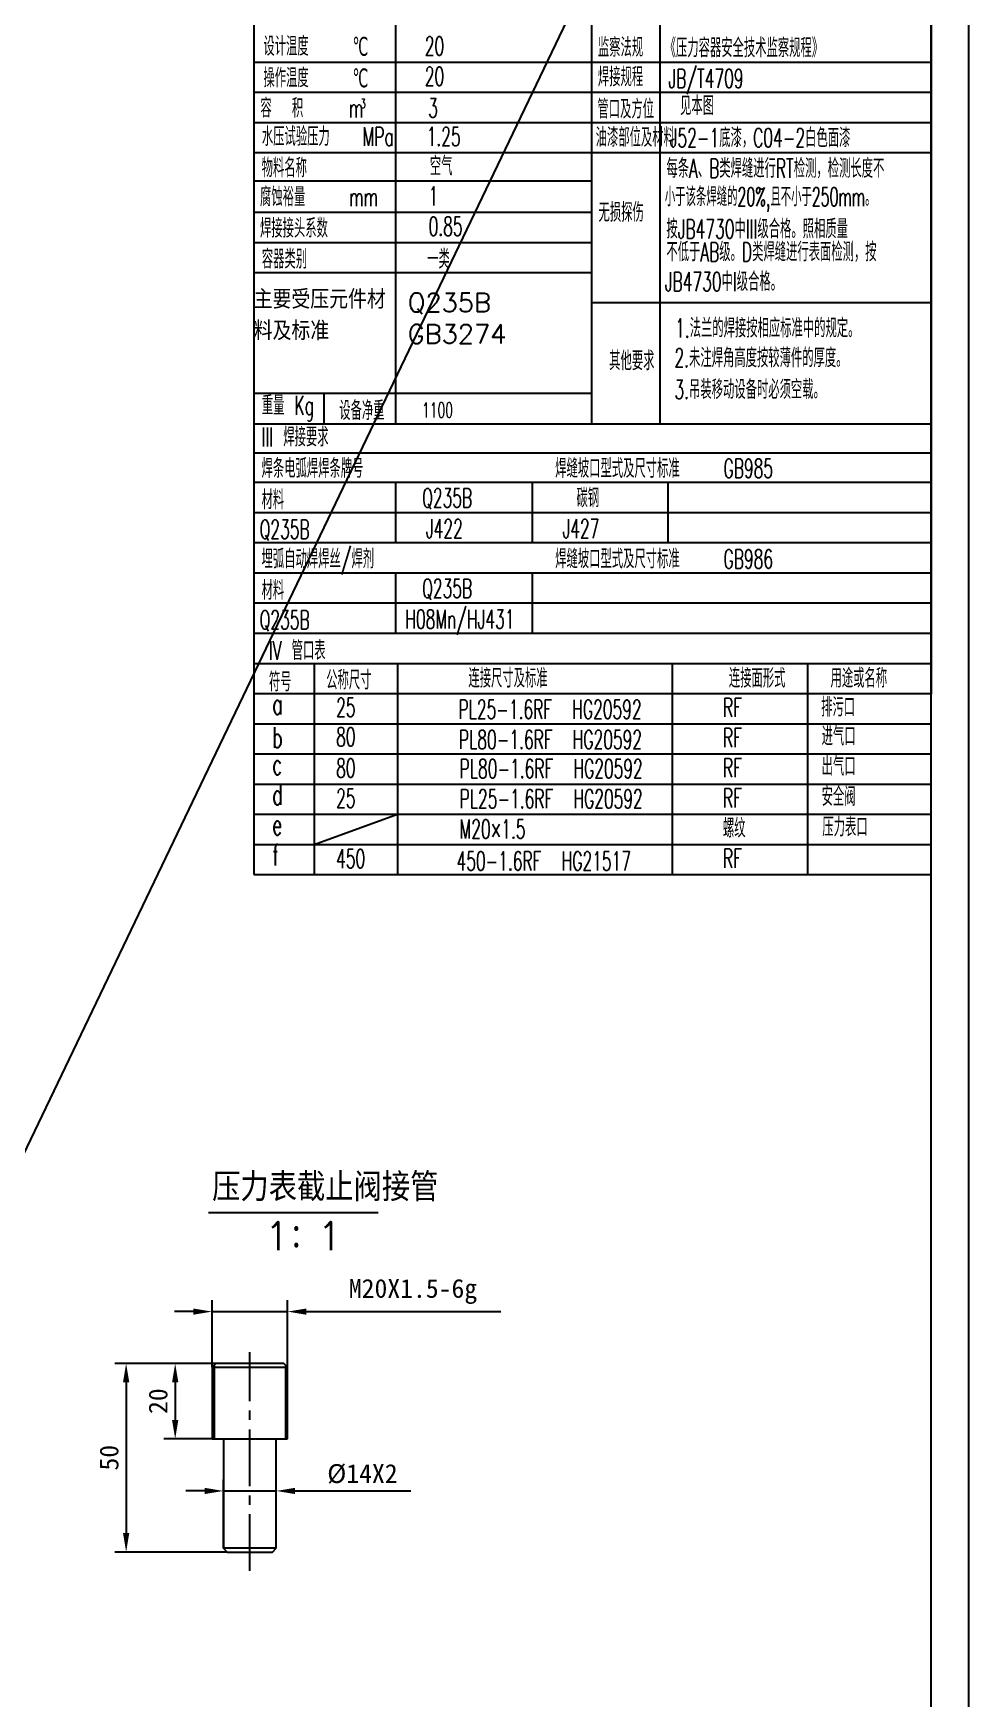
# Model space of a CAD drawing. Extents: x 8550 to 10310, y 662 to 1847.
# Drawn here: x 9206.4 to 9455.1, y 1178.1 to 1619.6 of the extents above; entities that cross this region are included whole.
import ezdxf

# ---------------------------------------------------------------- set-up
doc = ezdxf.new("R2010")
doc.units = 0
doc.header["$LTSCALE"] = 10
doc.header["$MEASUREMENT"] = 0
doc.linetypes.add('CENTER', pattern=[2, 1.25, -0.25, 0.25, -0.25])
doc.linetypes.add('CENTER2', pattern=[1.125, 0.75, -0.125, 0.125, -0.125])
doc.layers.get('0').update_dxf_attribs({"color": 1, "linetype": 'CENTER'})
doc.layers.get('DEFPOINTS').update_dxf_attribs({"linetype": 'CONTINUOUS'})
for name, color, linetype in [('1', 2, 'CONTINUOUS'), ('2', 7, 'CONTINUOUS'), ('尺寸线', 3, 'CONTINUOUS')]:
    doc.layers.add(name, color=color, linetype=linetype)
doc.styles.add('HZ', font='txt', dxfattribs={"bigfont": 'hztxt'})
doc.dimstyles.new('STANDARD$0', dxfattribs={"dimscale": 2, "dimtxt": 2.5, "dimasz": 2.5, "dimexe": 1.5, "dimexo": 0, "dimgap": 1, "dimtad": 1, "dimdec": 4, "dimdsep": 46, "dimlunit": 6, "dimtxsty": 'Standard', "dimcen": 0, "dimadec": 0, "dimazin": 0, "dimtfac": 1, "dimtdec": 4, "dimtmove": 0, "dimatfit": 1, "dimfxl": 0, "dimtolj": 1, "dimtzin": 0, "dimarcsym": 0})

# ---------------------------------------------------------------- blocks, each defined once
blk = doc.blocks.new('*D90')
at = {"layer": '2', "color": 0, "lineweight": -2}
for p, q in [((9256.79, 1218), (9256.79, 1236.19)), ((9270.79, 1218), (9270.79, 1236.19)), ((9251.79, 1233.19), (9246.79, 1233.19)), ((9256.79, 1233.19), (9270.79, 1233.19)), ((9275.79, 1233.19), (9306.46, 1233.19))]:
    blk.add_line(p, q, dxfattribs=at)
at = {"layer": '2', "color": 0}
for points in [[(9251.79, 1234.02), (9251.79, 1232.36), (9256.79, 1233.19)], [(9275.79, 1234.02), (9275.79, 1232.36), (9270.79, 1233.19)]]:
    blk.add_solid(points, dxfattribs=at)
at = {"layer": 'DEFPOINTS', "color": 0}
for p in [(9270.79, 1233.19), (9256.79, 1218), (9270.79, 1218)]:
    blk.add_point(p, dxfattribs=at)
at = {"layer": '2', "color": 0, "insert": (9293.63, 1237.69), "char_height": 5, "attachment_point": 5}
blk.add_mtext('\\A1;%%c14X2', dxfattribs=at)
blk = doc.blocks.new('*D91')
at = {"layer": '2', "color": 0, "lineweight": -2}
for p, q in [((9254.79, 1267), (9241, 1267)), ((9244, 1262), (9244, 1252)), ((9253.79, 1247), (9241, 1247))]:
    blk.add_line(p, q, dxfattribs=at)
at = {"layer": '2', "color": 0}
for points in [[(9243.17, 1262), (9244.83, 1262), (9244, 1267)], [(9243.17, 1252), (9244.83, 1252), (9244, 1247)]]:
    blk.add_solid(points, dxfattribs=at)
at = {"layer": 'DEFPOINTS', "color": 0}
for p in [(9254.79, 1267), (9244, 1247), (9253.79, 1247)]:
    blk.add_point(p, dxfattribs=at)
at = {"layer": '2', "color": 0, "insert": (9239.5, 1257), "char_height": 5, "attachment_point": 5, "rotation": 90}
blk.add_mtext('\\A1;20', dxfattribs=at)
blk = doc.blocks.new('*D92')
at = {"layer": '2', "color": 0, "lineweight": -2}
for p, q in [((9248.79, 1280.73), (9243.79, 1280.73)), ((9253.79, 1266), (9253.79, 1283.73)), ((9253.79, 1280.73), (9273.79, 1280.73)), ((9273.79, 1266), (9273.79, 1283.73)), ((9278.79, 1280.73), (9330.29, 1280.73))]:
    blk.add_line(p, q, dxfattribs=at)
at = {"layer": '2', "color": 0}
for points in [[(9248.79, 1281.56), (9248.79, 1279.9), (9253.79, 1280.73)], [(9278.79, 1281.56), (9278.79, 1279.9), (9273.79, 1280.73)]]:
    blk.add_solid(points, dxfattribs=at)
at = {"layer": 'DEFPOINTS', "color": 0}
for p in [(9273.79, 1280.73), (9253.79, 1266), (9273.79, 1266)]:
    blk.add_point(p, dxfattribs=at)
at = {"layer": '2', "color": 0, "insert": (9307.04, 1286.06), "char_height": 5, "attachment_point": 5}
blk.add_mtext('\\A1;M20X1.5-6g', dxfattribs=at)
blk = doc.blocks.new('*D93')
at = {"layer": '2', "color": 0, "lineweight": -2}
for p, q in [((9254.79, 1267), (9228, 1267)), ((9231, 1262), (9231, 1222)), ((9257.79, 1217), (9228, 1217))]:
    blk.add_line(p, q, dxfattribs=at)
at = {"layer": '2', "color": 0}
for points in [[(9230.17, 1262), (9231.83, 1262), (9231, 1267)], [(9230.17, 1222), (9231.83, 1222), (9231, 1217)]]:
    blk.add_solid(points, dxfattribs=at)
at = {"layer": 'DEFPOINTS', "color": 0}
for p in [(9254.79, 1267), (9231, 1217), (9257.79, 1217)]:
    blk.add_point(p, dxfattribs=at)
at = {"layer": '2', "color": 0, "insert": (9226.5, 1242), "char_height": 5, "attachment_point": 5, "rotation": 90}
blk.add_mtext('\\A1;50', dxfattribs=at)

msp = doc.modelspace()

# ---------------------------------------------------------------- linework, layer by layer
at = {"linetype": 'CENTER2', "ltscale": 2}
msp.add_line((9263.7927, 1212), (9263.7927, 1270), dxfattribs=at)
at = {"layer": '1'}
msp.add_line((9454.36351, 814.02353), (9454.36351, 1654.02353), dxfattribs=at)
at = {"layer": '2'}
for p, q in [((8887.20589, 661.99873), (9455.12171, 1846.64767)), ((9444.34177, 824.02353), (9444.34177, 1643.9984)), ((9302.40295, 1476.58571), (9302.40295, 1460.58571)), ((9338.61926, 1476.58571), (9338.61926, 1460.58571)), ((9280.86436, 1404.58571), (9302.89245, 1412.58571)), ((9252.7927, 1307), (9297.7927, 1307)), ((9253.7927, 1266), (9254.7927, 1267)), ((9253.7927, 1266), (9253.7927, 1247)), ((9253.7927, 1266), (9273.7927, 1266)), ((9254.2927, 1266.5), (9254.2927, 1247)), ((9256.7927, 1267), (9254.7927, 1267)), ((9270.7927, 1267), (9256.7927, 1267)), ((9272.7927, 1267), (9270.7927, 1267)), ((9273.7927, 1266), (9272.7927, 1267)), ((9273.2927, 1247), (9273.2927, 1266.5)), ((9273.7927, 1247), (9273.7927, 1266)), ((9253.7927, 1247), (9273.7927, 1247)), ((9256.7927, 1247), (9256.7927, 1218)), ((9270.7927, 1218), (9270.7927, 1247)), ((9257.7927, 1217), (9256.7927, 1218)), ((9270.7927, 1218), (9256.7927, 1218)), ((9257.7927, 1217), (9269.7927, 1217)), ((9269.7927, 1217), (9270.7927, 1218))]:
    msp.add_line(p, q, dxfattribs=at)
at = {"layer": '尺寸线'}
for p, q in [((9264.81555, 1643.9984), (9264.81555, 1396.58571)), ((9354.34177, 1643.9984), (9354.34177, 1516.05875)), ((9444.34177, 1643.9984), (9444.34177, 1444.41006)), ((9302.40295, 1635.99824), (9302.40295, 1516.05875)), ((9372.47508, 1635.99824), (9372.47508, 1516.05875)), ((9264.81555, 1611.9984), (9444.34177, 1611.9984)), ((9264.81555, 1603.9984), (9444.34177, 1603.9984)), ((9264.81555, 1595.9984), (9444.34177, 1595.9984)), ((9264.81555, 1587.9984), (9444.34177, 1587.9984)), ((9264.81555, 1580.45953), (9354.34177, 1580.45953)), ((9264.81555, 1572.15895), (9354.34177, 1572.15895)), ((9264.81555, 1564.13007), (9354.34177, 1564.13007)), ((9264.81555, 1556.20259), (9354.34177, 1556.20259)), ((9354.34177, 1548.20259), (9444.34177, 1548.20259)), ((9264.81555, 1524.20259), (9354.34177, 1524.20259)), ((9283.36683, 1524.20259), (9283.36683, 1516.05875)), ((9264.81555, 1516.05875), (9444.34177, 1516.05875)), ((9264.81555, 1508.41006), (9444.34177, 1508.41006)), ((9264.81555, 1500.58571), (9444.34177, 1500.58571)), ((9302.40295, 1500.58571), (9302.40295, 1484.58571)), ((9338.61926, 1500.58571), (9338.61926, 1484.58571)), ((9374.61926, 1500.58571), (9374.61926, 1484.58571)), ((9264.81555, 1492.58571), (9444.34177, 1492.58571)), ((9264.81555, 1484.58571), (9444.34177, 1484.58571)), ((9264.81555, 1476.58571), (9444.34177, 1476.58571)), ((9264.81555, 1476.58571), (9444.34177, 1476.58571)), ((9264.81555, 1468.58571), (9444.34177, 1468.58571)), ((9264.81555, 1460.58571), (9444.34177, 1460.58571)), ((9264.81555, 1452.58571), (9444.34177, 1452.58571)), ((9280.86436, 1452.58571), (9280.86436, 1396.58571)), ((9302.89245, 1452.58571), (9302.89245, 1396.58571)), ((9375.74539, 1452.58571), (9375.74539, 1396.58571)), ((9411.60926, 1452.58571), (9411.60926, 1396.58571)), ((9264.81555, 1444.58571), (9444.34177, 1444.58571)), ((9264.81555, 1436.58571), (9444.34177, 1436.58571)), ((9264.81555, 1428.58571), (9444.34177, 1428.58571)), ((9264.81555, 1420.58571), (9444.34177, 1420.58571)), ((9264.81555, 1412.58571), (9444.34177, 1412.58571)), ((9264.81555, 1404.58571), (9444.34177, 1404.58571)), ((9264.81555, 1396.58571), (9444.34177, 1396.58571))]:
    msp.add_line(p, q, dxfattribs=at)

# ---------------------------------------------------------------- texts
at = {"layer": '2', "style": 'HZ'}
for s, p in [('压力表截止阀接管', (9253.7927, 1310)), ('1：1', (9267.7927, 1297))]:
    msp.add_text(s, height=7.5, dxfattribs=at).set_placement(p)
at = {"layer": '尺寸线', "style": 'HZ'}
for s, height, width, p in [('设计温度    ℃', 5, 0.6, (9267.38465, 1613.67078)), ('20', 5, 0.6, (9310.16561, 1613.71935)), ('监察法规', 5, 0.6, (9356.04931, 1613.37397)), ('《压力容器安全技术监察规程》', 5, 0.6, (9373.74226, 1613.25171)), ('操作温度    ℃', 5, 0.6, (9267.38465, 1605.29363)), ('20', 5, 0.6, (9310.16561, 1605.71935)), ('焊接规程', 5, 0.6, (9356.04931, 1605.54963)), ('JB/T4709', 5, 0.6, (9374.72984, 1605.13106)), ('容  积    m', 5, 0.6, (9266.58617, 1597.2892)), ('见本图', 5, 0.6, (9377.8366, 1597.91788)), ('3', 2.5, 0.6, (9293.16188, 1599.75307)), ('管口及方位', 5, 0.6, (9355.92523, 1597.01812)), ('水压试验压力   MPa', 5, 0.6, (9266.97422, 1589.7394)), ('油漆部位及材料', 5, 0.6, (9355.44986, 1589.51196)), ('J52-1底漆，C04-2白色面漆', 5, 0.6, (9375.09551, 1589.41101)), ('物料名称', 5, 0.6, (9266.92856, 1581.4388)), (' 空气', 5, 0.6, (9308.83171, 1581.91515)), ('每条A、B类焊缝进行RT检测，检测长度不', 5, 0.6, (9374.20407, 1581.30311)), ('腐蚀裕量    mm', 5, 0.6, (9266.48663, 1573.74446)), ('1', 5, 0.6, (9311.17942, 1573.98778)), ('小于该条焊缝的20%,且不小于250mm。', 5, 0.55, (9373.78507, 1573.76886)), ('无损探伤', 5, 0.6, (9356.20904, 1569.62818)), ('焊接接头系数', 5, 0.6, (9266.48663, 1565.43268)), ('0.85', 5, 0.6, (9311.17942, 1565.9589)), ('按JB4730中III级合格。照相质量', 5, 0.6, (9374.20405, 1565.24828)), ('不低于AB级。D类焊缝进行表面检测，按', 5, 0.6, (9374.20405, 1559.15988)), ('容器类别', 5, 0.6, (9266.96589, 1557.25181)), ('JB4730中I级合格。', 5, 0.6, (9373.78505, 1551.28409)), ('1.法兰的焊接按相应标准中的规定。', 5, 0.6, (9376.51476, 1538.96154)), ('2.未注焊角高度按较薄件的厚度。', 5, 0.6, (9376.35361, 1531.07119)), ('其他要求', 5, 0.6, (9359.04057, 1530.29602)), ('3.吊装移动设备时必须空载。', 5, 0.6, (9376.35361, 1522.6826)), ('重量 Kg', 5, 0.6, (9266.96589, 1518.47028)), ('设备净重', 5, 0.6, (9287.49471, 1517.09407)), ('III 焊接要求', 5, 0.6, (9266.89512, 1510.07878)), ('焊条电弧焊焊条牌号', 5, 0.6, (9266.89512, 1501.76543)), ('焊缝坡口型式及尺寸标准    GB985', 5, 0.6, (9344.72776, 1501.76541)), ('材料', 5, 0.6, (9266.89512, 1493.45204)), ('碳钢', 5, 0.6, (9350.36722, 1493.94107)), ('J427', 5, 0.6, (9346.67815, 1485.80335)), ('埋弧自动焊焊丝/焊剂', 5, 0.6, (9266.89512, 1477.76543)), ('焊缝坡口型式及尺寸标准    GB986', 5, 0.6, (9344.72776, 1477.76541)), ('材料', 5, 0.6, (9266.89512, 1469.45204)), ('Q235B', 5, 0.6, (9309.4828, 1469.94107)), ('Q235B', 5, 0.6, (9266.40564, 1461.62771)), ('IV 管口表', 5, 0.6, (9268.85319, 1453.48998)), ('符号', 5, 0.6, (9268.85319, 1445.17662)), ('公称尺寸', 5, 0.6, (9284.02812, 1445.66563)), ('连接尺寸及标准', 5, 0.6, (9321.72065, 1446.15465)), ('连接面形式', 5, 0.6, (9390.75866, 1446.15465)), ('用途或名称', 5, 0.6, (9417.71236, 1446.15465)), ('排污口', 5, 0.6, (9415.21314, 1438.4666)), ('a', 5.5, 0.6, (9269.76192, 1439.03786)), ('25', 5, 0.6, (9286.65996, 1438.42114)), ('PL25-1.6RF  HG20592', 5, 0.6, (9319.08233, 1437.8817)), ('RF', 5, 0.6, (9389.18734, 1438.39502)), ('b', 5.5, 0.6, (9269.76192, 1430.1598)), ('RF', 5, 0.6, (9389.18734, 1430.39502)), ('进气口', 5, 0.6, (9415.35251, 1430.7756)), ('c', 5.5, 0.6, (9269.76192, 1423.03786)), ('80', 5, 0.6, (9286.65996, 1422.32409)), ('PL80-1.6RF  HG20592', 5, 0.6, (9319.38669, 1422.16188)), ('RF', 5, 0.6, (9389.18734, 1422.39502)), ('出气口', 5, 0.6, (9415.35251, 1422.7756)), ('d', 5.5, 0.6, (9269.76192, 1415.03786)), ('25', 5, 0.6, (9286.65996, 1414.32409)), ('PL25-1.6RF  HG20592', 5, 0.6, (9319.38669, 1414.16188)), ('RF', 5, 0.6, (9389.18734, 1414.39502)), ('安全阀', 5, 0.6, (9415.35251, 1414.7756)), ('e', 5.5, 0.6, (9269.76192, 1407.03786)), ('M20×1.5', 5, 0.6, (9319.38669, 1406.16188)), ('螺纹', 5, 0.6, (9389.18734, 1406.39502)), ('压力表口', 5, 0.6, (9415.54541, 1406.701)), ('f', 5.5, 0.6, (9269.76192, 1399.03786)), ('450', 5, 0.6, (9286.65996, 1398.32409)), ('450-1.6RF  HG21517', 5, 0.6, (9318.58068, 1397.69078)), ('RF', 5, 0.6, (9389.18734, 1398.39502))]:
    msp.add_text(s, height=height, dxfattribs=dict(at, width=width)).set_placement(p)
at = {"layer": '尺寸线', "color": 1, "style": 'HZ', "width": 0.6}
for s, height, p in [('3', 5, (9311.06716, 1597.31769)), ('1.25', 5, (9310.65893, 1589.7394)), ('一类', 5, (9310.80353, 1557.25181)), ('1100', 4, (9309.40755, 1517.72892)), ('Q235B', 5, (9309.4828, 1493.94107)), ('Q235B', 5, (9266.40564, 1485.62771)), ('J422', 5, (9310.46183, 1485.80335)), ('H08Mn/HJ431', 5, (9305.00645, 1461.80335)), ('80', 5, (9286.65996, 1430.61102)), ('PL80-1.6RF  HG20592', 5, (9319.20596, 1429.8817))]:
    msp.add_text(s, height=height, dxfattribs=at).set_placement(p)
at = {"layer": '尺寸线', "insert": (9264.81555, 1551.59358), "char_height": 5, "width": 37.587398, "attachment_point": 1, "style": 'HZ'}
msp.add_mtext('主要受压元件材料及标准', dxfattribs=at)
at = {"layer": '尺寸线', "color": 1, "insert": (9305.63585, 1550.74425), "char_height": 5, "width": 37.587398, "attachment_point": 1, "style": 'HZ'}
msp.add_mtext('Q235B\\PGB3274', dxfattribs=at)

# ---------------------------------------------------------------- dimensions: what is measured, and where the dimension line sits
at = {"layer": '2'}
for base, p1, p2, text, picture, middle in [((9273.7927, 1280.73102), (9253.7927, 1266), (9273.7927, 1266), 'M20X1.5-6g', '*D92', (9307.0427, 1286.06435)), ((9270.7927, 1233.19018), (9256.7927, 1218), (9270.7927, 1218), '%%c14X2', '*D90', (9293.62604, 1237.69018))]:
    dim = msp.add_linear_dim(base=base, p1=p1, p2=p2, text=text, dimstyle='STANDARD$0', dxfattribs=at)
    dim.commit()
    dim.dimension.update_dxf_attribs({"geometry": picture, "text_midpoint": middle})
for base, p2, picture, middle in [((9231, 1217), (9257.7927, 1217), '*D93', (9231, 1242)), ((9244, 1247), (9253.7927, 1247), '*D91', (9244, 1257))]:
    dim = msp.add_linear_dim(base=base, p1=(9254.7927, 1267), p2=p2, angle=90, dimstyle='STANDARD$0', dxfattribs=at)
    dim.commit()
    dim.dimension.update_dxf_attribs({"geometry": picture, "text_midpoint": middle, "dimtype": 160})

doc.saveas('drawing.dxf')
